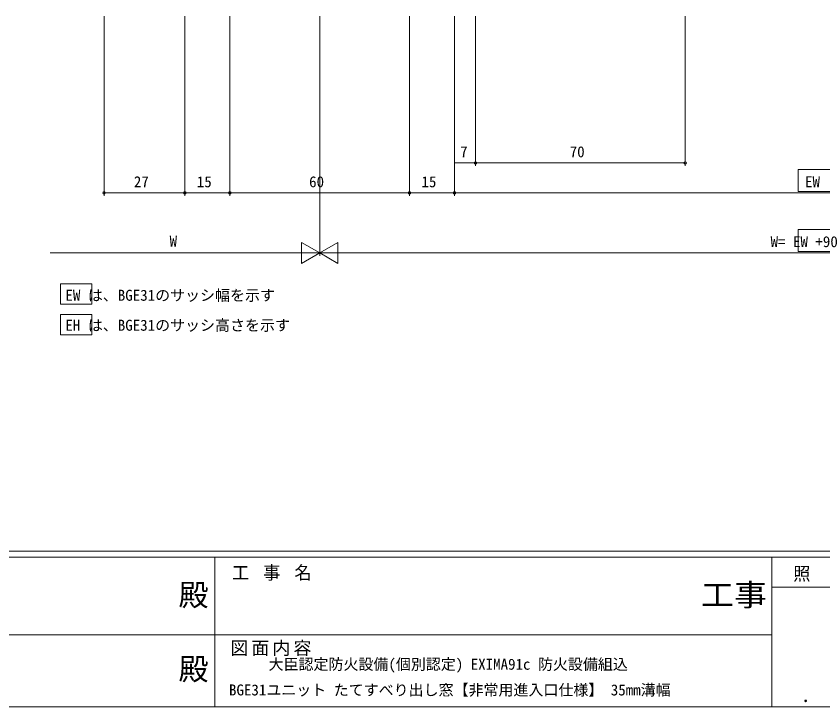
# Model space of a CAD drawing. Units: millimetres, scale not verified. Extents: x -594 to 539, y -420 to 386.
# Drawn here: x -106.3 to 163, y -420 to -189.5 of the extents above; entities that cross this region are included whole.
import ezdxf
from ezdxf.enums import TextEntityAlignment as Align

# ---------------------------------------------------------------- set-up
doc = ezdxf.new("R2010")
doc.units = ezdxf.units.MM
doc.header["$LTSCALE"] = 2
for name, color, linetype, lineweight in [('0-1_YKK_ZWAK', 7, 'Continuous', 9), ('0-2_USER1', 3, 'Continuous', 9), ('0-8_YKK_D', 6, 'Continuous', 9)]:
    doc.layers.add(name, color=color, linetype=linetype, lineweight=lineweight)
doc.styles.add('ＭＳ ゴシック', font='')
doc.styles.get('ＭＳ ゴシック').set_extended_font_data('MS Gothic')

msp = doc.modelspace()

# ---------------------------------------------------------------- linework, layer by layer
at = {"layer": '0-1_YKK_ZWAK'}
for p, q in [((510, -368), (-590, -368)), ((456, -370), (-590, -370)), ((-40, -370), (-40, -420)), ((146, -370), (146, -420)), ((243.406, -379.999), (146, -379.999)), ((-222, -395.999), (-38, -395.999)), ((-38, -395.999), (146, -395.999)), ((-590, -420), (456, -420))]:
    msp.add_line(p, q, dxfattribs=at)
at = {"layer": '0-2_USER1'}
for p, q in [((-91.477, -285.596), (-91.477, -278.806)), ((-91.477, -278.806), (-81.013, -278.806)), ((-81.013, -278.806), (-81.013, -285.596)), ((-81.013, -285.596), (-91.477, -285.596)), ((-91.477, -295.82), (-91.477, -289.03)), ((-91.477, -289.03), (-81.013, -289.03)), ((-81.013, -289.03), (-81.013, -295.82)), ((-81.013, -295.82), (-91.477, -295.82))]:
    msp.add_line(p, q, dxfattribs=at)
at = {"layer": '0-8_YKK_D'}
for p, q in [((-77, -189.48), (-77, -249.48)), ((-50, -189.48), (-50, -249.48)), ((-50, -189.48), (-50, -249.48)), ((-35, -189.48), (-35, -249.48)), ((-35, -189.48), (-35, -249.48)), ((-5, -189.48), (-5, -269.48)), ((-5, -189.48), (-5, -269.48)), ((25, -189.48), (25, -249.48)), ((25, -189.48), (25, -249.48)), ((40, -189.48), (40, -249.48)), ((40, -189.48), (40, -249.48)), ((47, -189.48), (47, -239.48)), ((47, -189.48), (47, -239.48)), ((117, -189.48), (117, -239.48)), ((40, -238.48), (47, -238.48)), ((47, -238.48), (117, -238.48)), ((154.693, -240.704), (166.827, -240.704)), ((154.693, -248), (154.693, -240.704)), ((-50, -248.48), (-77, -248.48)), ((-35, -248.48), (-50, -248.48)), ((25, -248.48), (-35, -248.48)), ((25, -248.48), (40, -248.48)), ((40, -248.48), (285, -248.48)), ((166.827, -248), (154.693, -248)), ((154.693, -260.704), (166.827, -260.704)), ((154.693, -268), (154.693, -260.704)), ((-11.062, -264.98), (-11.062, -271.98)), ((-5, -268.48), (-11.062, -264.98)), ((-5, -268.48), (1.062, -264.98)), ((1.062, -271.98), (1.062, -264.98)), ((-95, -268.48), (-12, -268.48)), ((-5, -268.48), (-17.124, -268.48)), ((-5, -268.48), (-11.062, -271.98)), ((-5, -268.48), (7.124, -268.48)), ((-5, -268.48), (1.062, -271.98)), ((2, -268.48), (323, -268.48)), ((166.827, -268), (154.693, -268))]:
    msp.add_line(p, q, dxfattribs=at)
for centre in [(47, -238.48), (47, -238.48), (117, -238.48), (-77, -248.48), (-50, -248.48), (-50, -248.48), (-35, -248.48), (-35, -248.48), (25, -248.48), (25, -248.48), (40, -248.48), (40, -248.48)]:
    msp.add_circle(centre, 0.425, dxfattribs=at)

# ---------------------------------------------------------------- texts
at = {"layer": '0-1_YKK_ZWAK', "color": 3, "style": 'ＭＳ ゴシック'}
for p in [(-52.117, -388.509), (-52.117, -413.254)]:
    msp.add_text('殿', height=7.331, dxfattribs=at).set_placement(p, align=Align.BOTTOM_LEFT)
at = {"layer": '0-1_YKK_ZWAK', "color": 3, "style": 'ＭＳ ゴシック', "width": 1.1}
msp.add_text('工事', height=7.331, dxfattribs=at).set_placement((122.331, -388.509), align=Align.BOTTOM_LEFT)
at = {"layer": '0-1_YKK_ZWAK', "char_height": 4.399, "attachment_point": 7, "style": 'ＭＳ ゴシック'}
for s, insert in [('\\T1.22;\\W0.95;工\\~事\\~名', (-34.268, -377.904)), ('\\T1.24;\\W0.95;照\\~\\~査', (153.127, -378.257)), ('\\T1.17;図面内容', (-34.832, -403.069)), ('\\T1.24;\\W0.95;\\~．\\~．', (152.364, -418.494))]:
    msp.add_mtext(s, dxfattribs=dict(at, insert=insert))
at = {"layer": '0-2_USER1', "color": 4, "style": 'ＭＳ ゴシック'}
for s, p in [('EW は、BGE31のサッシ幅を示す', (-89.88, -285.57)), ('EH は、BGE31のサッシ高さを示す', (-89.88, -295.57)), ('大臣認定防火設備(個別認定) EXIMA91c 防火設備組込', (-22.057, -408.713)), ('BGE31ユニット たてすべり出し窓【非常用進入口仕様】 35mm溝幅 ', (-35.276, -417.285))]:
    msp.add_text(s, height=3.666, dxfattribs=at).set_placement(p, align=Align.BOTTOM_LEFT)
at = {"layer": '0-8_YKK_D', "color": 4, "style": 'ＭＳ ゴシック'}
for s, p in [('7', (41.9, -237.68)), ('70', (78.48, -237.68)), ('27', (-67.02, -247.68)), ('15', (-46.02, -247.68)), ('60', (-8.52, -247.68)), ('15', (28.98, -247.68)), ('EW', (157.041, -247.68)), ('W', (-55.1, -267.48)), ('W= EW +90', (145.54, -267.68))]:
    msp.add_text(s, height=3.666, dxfattribs=at).set_placement(p, align=Align.BOTTOM_LEFT)

doc.saveas('drawing.dxf')
